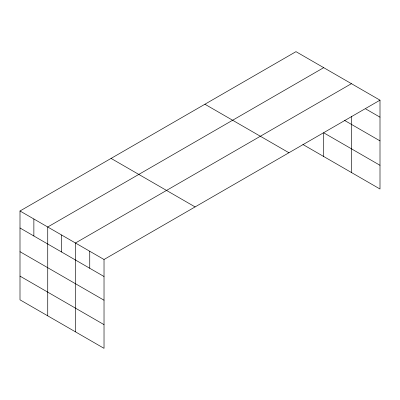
<?xml version="1.0" encoding="UTF-8"?>
<svg xmlns="http://www.w3.org/2000/svg" width="400" height="400" viewBox="0 0 400 400"><rect width="100%" height="100%" fill="white"/><g stroke="black" fill="none" stroke-linecap="round" stroke-linejoin="round"><path stroke-width="0.6" d="M380 100.17L104.025 259.5L104.025 348.34L20 299.83L20 210.99L295.975 51.66L380 100.17L380 189.01L302.91 144.5M323.705 67.665L47.73 227L47.73 315.84M351.43 83.675L75.455 243.01L75.455 331.85M365.715 108.925L380 117.17M344.5 120.385L380 140.88M380 165.3L323.705 132.8L323.705 156.505M204.905 104.24L288.93 152.75M111.07 158.41L195.095 206.92M20 210.99L104.025 259.5M20 227.995L104.025 276.505M20 251.7L104.025 300.21M20 276.125L104.025 324.635M351.43 116.275L351.43 172.515M89.74 251.255L89.74 268.26M61.59 235.005L61.59 252.01M33.865 218.995L33.865 236"/></g></svg>
